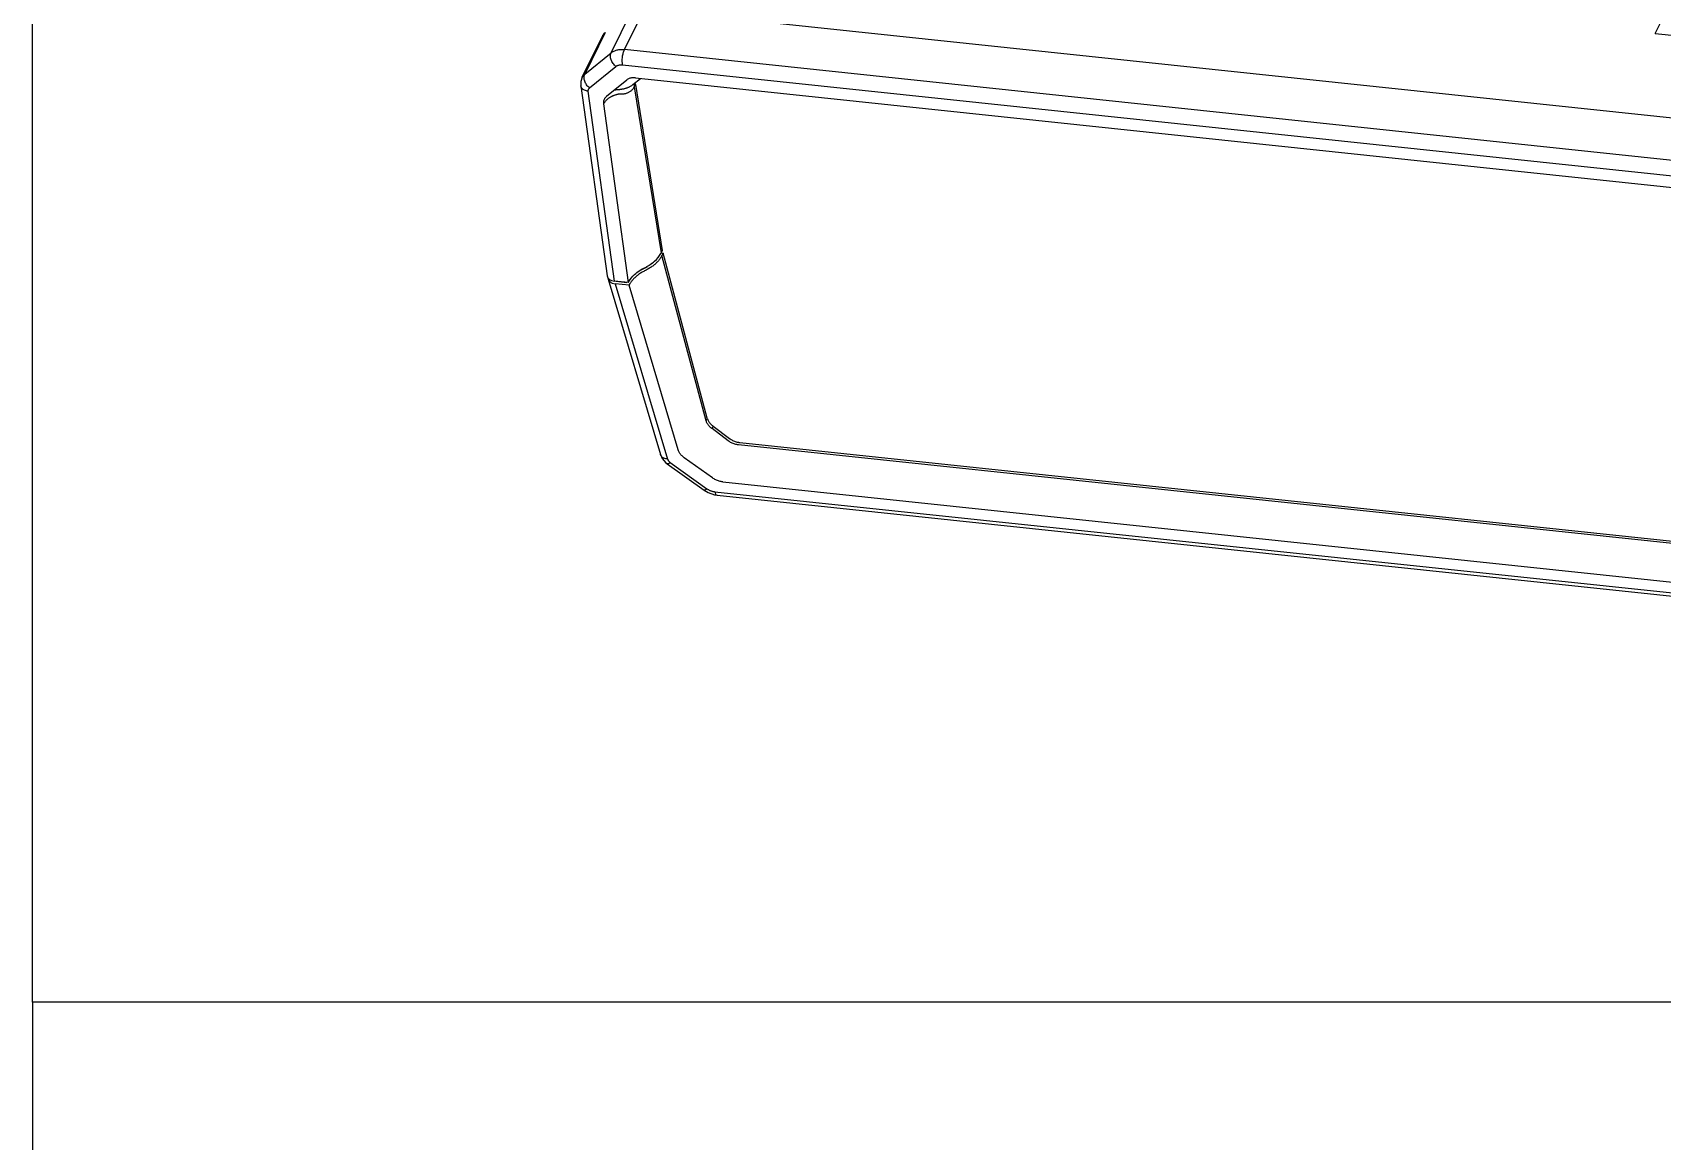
# Model space of a CAD drawing. Header units: millimetres. Extents: x 10368 to 13229, y -13270 to -11269.
# Drawn here: x 11898.9 to 12119.1, y -12283 to -12133.2 of the extents above; entities that cross this region are included whole.
import ezdxf

# ---------------------------------------------------------------- set-up
doc = ezdxf.new("R2010")
doc.units = ezdxf.units.MM

# ---------------------------------------------------------------- blocks, each defined once
blk = doc.blocks.new('u59')
at = {"color": 7, "linetype": 'Continuous'}
for p, q in [((-587.112, 128.227), (-584.4, 133.734)), ((-585.306, 128.657), (-582.612, 134.128)), ((-582.612, 134.128), (-328.567, 107.287)), ((-446.054, 130.839), (-444.984, 133.013)), ((-591.009, 124.915), (-588.233, 130.553)), ((-587.906, 130.954), (-590.679, 125.322)), ((-446.054, 130.839), (-401.103, 126.09)), ((-590.679, 125.322), (-587.112, 128.227)), ((-331.261, 101.815), (-585.306, 128.657)), ((-590.033, 123.473), (-586.465, 126.379)), ((-585.559, 126.6), (-331.514, 99.758)), ((-591.192, 123.757), (-587.654, 98.094)), ((-585.006, 124.548), (-587.754, 122.31)), ((-584.172, 123.939), (-583.126, 124.772)), ((-584.001, 123.616), (-583.839, 123.944)), ((-584.001, 123.616), (-580.366, 101.206)), ((-583.839, 123.944), (-580.204, 101.534)), ((-583.797, 124.843), (-332.668, 98.309)), ((-586.665, 97.38), (-590.201, 123.026)), ((-588.128, 121.315), (-584.801, 97.183)), ((-580.204, 101.534), (-580.366, 101.206)), ((-580.368, 101.186), (-580.103, 101.158)), ((-580.103, 101.158), (-580.265, 100.83)), ((-574.276, 78.536), (-580.265, 100.83)), ((-574.114, 78.864), (-580.103, 101.158)), ((-587.525, 97.638), (-580.449, 73.956)), ((-584.801, 97.183), (-586.665, 97.38)), ((-584.693, 96.821), (-586.557, 97.018)), ((-586.557, 97.018), (-579.486, 73.353)), ((-584.989, 97.165), (-586.431, 97.317)), ((-578.046, 74.574), (-584.693, 96.821)), ((-574.276, 78.536), (-574.114, 78.864)), ((-573.483, 77.46), (-573.322, 77.789)), ((-571.285, 75.813), (-573.483, 77.46)), ((-573.322, 77.789), (-571.123, 76.142)), ((-320.647, 48.926), (-569.906, 75.262)), ((-569.744, 75.59), (-320.486, 49.254)), ((-580.449, 73.958), (-580.217, 73.44)), ((-580.217, 73.44), (-579.705, 72.845)), ((-579.705, 72.845), (-579.519, 72.699)), ((-579.519, 72.699), (-574.559, 69.153)), ((-579.12, 72.886), (-574.16, 69.34)), ((-573.413, 70.805), (-577.232, 73.536)), ((-574.559, 69.153), (-574.559, 69.153)), ((-574.559, 69.153), (-574.02, 68.833)), ((-574.02, 68.833), (-573.13, 68.53)), ((-573.13, 68.53), (-572.803, 68.48)), ((-573.12, 68.938), (-319.075, 42.097)), ((-572.804, 68.48), (-318.759, 41.638)), ((-572.024, 70.269), (-320.896, 43.736))]:
    blk.add_line(p, q, dxfattribs=at)
blk.add_lwpolyline([(-591.009, 124.915), (-591.19, 124.329), (-591.192, 123.757)], dxfattribs=at)
for centre, radius, start, end in [((-583.033, 123.812), 0.982, 170.0685, 172.53212), ((-583.05, 123.815), 0.965, 162.17993, 170.06611), ((-583.078, 102.542), 3.024, 331.91158, 333.78035), ((-581.952, 95.468), 3.056, 148.86808, 153.72515), ((-571.84, 79.655), 2.742, 231.07386, 233.16612), ((-569.398, 78.45), 2.882, 233.21856, 243.27146), ((-569.472, 78.132), 2.556, 259.18798, 261.80794), ((-569.484, 78.046), 2.469, 261.81076, 263.96309), ((-578.4, 73.895), 1.239, 229.16638, 234.46922)]:
    blk.add_arc(centre, radius, start, end, dxfattribs=at)
for centre, start_param in [((-586.177, 98.366), 3.0916089), ((-586.069, 98.004), 2.9965452)]:
    blk.add_ellipse(centre, major_axis=(1.468, 0.319), ratio=0.6433009, start_param=start_param, end_param=4.2381285, dxfattribs=at)
for points, start_tangent, end_tangent in [([(-588.233, 130.553), (-588.187, 130.637), (-588.098, 130.764)], (0.4407506, 0.8976296), (0.6283698, 0.7779148)), ([(-588.098, 130.764), (-587.906, 130.954)], (0.6283698, 0.7779148), (0.7821381, 0.6231051)), ([(-586.465, 126.379), (-586.852, 126.801), (-587.109, 127.298), (-587.201, 127.798), (-587.112, 128.227)], (-0.767178, 0.6414343), (0.4300159, 0.9028213)), ([(-587.112, 128.227), (-586.93, 128.354), (-586.734, 128.459), (-586.523, 128.542), (-586.3, 128.606), (-586.066, 128.649), (-585.822, 128.672), (-585.569, 128.674), (-585.306, 128.657)], (0.7794019, 0.6265243), (0.9944647, -0.1050709)), ([(-585.559, 126.6), (-585.605, 127.101), (-585.574, 127.664), (-585.469, 128.209), (-585.306, 128.657)], (-0.1862437, 0.9825036), (0.4417338, 0.8971462)), ([(-586.465, 126.379), (-586.373, 126.444), (-586.275, 126.498), (-586.169, 126.541), (-586.057, 126.573), (-585.939, 126.595), (-585.817, 126.607), (-585.691, 126.609), (-585.559, 126.6)], (0.7754229, 0.6314423), (0.9944651, -0.1050676)), ([(-590.201, 123.026), (-590.701, 123.173), (-591.05, 123.44), (-591.192, 123.757)], (-0.9902098, 0.139587), (-0.1426317, 0.9897758)), ([(-591.009, 124.915), (-590.971, 124.986), (-590.843, 125.165), (-590.679, 125.322)], (0.4413496, 0.8973353), (0.7806782, 0.6249333)), ([(-590.769, 124.892), (-590.68, 125.321)], (0.0005464, 0.9999999), (0.4300159, 0.9028213)), ([(-590.678, 124.393), (-590.769, 124.892)], (-0.3313964, 0.9434916), (0.0005464, 0.9999999)), ([(-590.033, 123.473), (-590.42, 123.895), (-590.678, 124.393)], (-0.767178, 0.6414343), (-0.3313964, 0.9434916)), ([(-590.201, 123.026), (-590.207, 123.108), (-590.2, 123.189), (-590.179, 123.269), (-590.144, 123.344), (-590.095, 123.413), (-590.033, 123.473)], (-0.1365628, 0.9906314), (0.7754199, 0.631446)), ([(-586.888, 122.423), (-586.81, 122.459), (-586.718, 122.495), (-586.585, 122.539), (-586.431, 122.587), (-586.275, 122.629), (-586.148, 122.658), (-586.047, 122.672), (-585.95, 122.68), (-585.848, 122.684), (-585.743, 122.683), (-585.627, 122.679), (-585.491, 122.682), (-585.337, 122.699), (-585.182, 122.73), (-585.033, 122.771), (-584.887, 122.824), (-584.738, 122.891), (-584.583, 122.978), (-584.426, 123.089), (-584.273, 123.229), (-584.128, 123.403), (-584.001, 123.616)], (0.9056251, 0.4240792), (0.4417121, 0.8971569)), ([(-586.669, 123.194), (-586.584, 123.216), (-586.46, 123.239), (-586.334, 123.252), (-586.227, 123.26), (-586.133, 123.265), (-586.05, 123.274), (-585.955, 123.284), (-585.848, 123.299), (-585.731, 123.317), (-585.604, 123.337), (-585.467, 123.362), (-585.323, 123.392), (-585.175, 123.43), (-585.022, 123.478), (-584.869, 123.536), (-584.718, 123.603), (-584.564, 123.681), (-584.404, 123.775), (-584.24, 123.887), (-584.172, 123.939)], (0.9590547, 0.283221), (0.7832119, 0.6217548)), ([(-584.67, 124.742), (-585.006, 124.548)], (-0.9301396, -0.3672062), (-0.7754158, -0.631451)), ([(-583.797, 124.843), (-584.258, 124.842), (-584.67, 124.742)], (-0.9944649, 0.1050696), (-0.9301396, -0.3672062)), ([(-584.007, 123.94), (-584.001, 123.616)], (-0.1300839, -0.991503), (0.1601047, -0.9871)), ([(-583.839, 123.944), (-583.852, 124.205)], (-0.1601047, 0.9871), (0.0679221, 0.9976906)), ([(-588.021, 121.986), (-588.122, 121.695), (-588.128, 121.315)], (-0.4650608, -0.8852787), (0.1365815, -0.9906288)), ([(-588.128, 121.315), (-588, 121.527), (-587.861, 121.707), (-587.721, 121.855), (-587.582, 121.982), (-587.446, 122.089)], (0.4629103, 0.8864051), (0.8019098, 0.5974451)), ([(-587.754, 122.31), (-587.994, 122.034), (-588.021, 121.986)], (-0.7754126, -0.631455), (-0.4650608, -0.8852787)), ([(-587.446, 122.089), (-587.315, 122.181), (-587.191, 122.26), (-587.078, 122.326), (-586.977, 122.38), (-586.888, 122.423)], (0.8019098, 0.5974451), (0.9056251, 0.4240792)), ([(-584.801, 97.183), (-583.936, 98.295), (-583.311, 98.779), (-582.773, 99.097), (-582.583, 99.194), (-582.208, 99.392), (-581.856, 99.609), (-581.231, 100.094), (-580.411, 101.118)], (0.4417338, 0.8971462), (0.470755, 0.882264)), ([(-580.47, 100.475), (-580.73, 100.13), (-581.042, 99.801), (-581.401, 99.491), (-581.803, 99.205), (-582.246, 98.945), (-582.71, 98.706), (-583.153, 98.446), (-583.557, 98.159), (-583.917, 97.849)], (-0.5540974, -0.8324518), (-0.7234529, -0.6903738)), ([(-581.621, 99.776), (-582.072, 99.438), (-582.387, 99.244), (-582.738, 99.059), (-582.935, 98.958), (-583.525, 98.609), (-583.747, 98.456)], (-0.7635182, -0.6457863), (-0.8082655, -0.5888183)), ([(-580.265, 100.83), (-580.47, 100.475)], (-0.4417338, -0.8971462), (-0.5540974, -0.8324518)), ([(-583.917, 97.849), (-584.228, 97.519), (-584.488, 97.176), (-584.569, 97.048)], (-0.7234529, -0.6903738), (-0.5163512, -0.8563769)), ([(-574.115, 78.153), (-574.276, 78.536)], (-0.4985708, 0.866849), (-0.2594324, 0.9657613)), ([(-573.562, 77.522), (-573.845, 77.787), (-574.115, 78.153)], (-0.7779036, 0.6283836), (-0.4985708, 0.866849)), ([(-574.114, 78.864), (-573.953, 78.482)], (0.2594324, -0.9657613), (0.4985708, -0.866849)), ([(-573.953, 78.482), (-573.683, 78.115)], (0.4985708, -0.866849), (0.6736154, -0.739082)), ([(-573.683, 78.115), (-573.322, 77.789)], (0.6736154, -0.739082), (0.8003281, -0.5995623)), ([(-570.386, 75.36), (-570.856, 75.548), (-571.285, 75.813)], (-0.9576634, 0.2878904), (-0.8003281, 0.5995623)), ([(-570.694, 75.876), (-570.224, 75.688), (-569.951, 75.621)], (0.8927896, -0.450474), (0.9822747, -0.1874473)), ([(-569.906, 75.262), (-570.386, 75.36)], (-0.9944646, 0.1050721), (-0.9576634, 0.2878904)), ([(-579.486, 73.353), (-579.979, 73.47), (-580.326, 73.726), (-580.448, 73.957)], (-0.9973711, 0.0724625), (-0.2927531, 0.9561881)), ([(-579.12, 72.886), (-579.378, 72.708), (-579.518, 72.701)], (-0.7549813, -0.6557463), (-0.8939162, 0.4482341)), ([(-579.486, 73.353), (-579.457, 73.275), (-579.415, 73.195), (-579.359, 73.114), (-579.291, 73.034), (-579.21, 72.957)], (0.2863224, -0.9581333), (0.7562103, -0.6543286)), ([(-577.232, 73.536), (-577.6, 73.852), (-577.877, 74.206), (-578.046, 74.574)], (-0.8134591, 0.5816221), (-0.2863047, 0.9581386)), ([(-572.024, 70.269), (-572.506, 70.365), (-572.979, 70.548), (-573.413, 70.805)], (-0.9944644, 0.1050744), (-0.8134607, 0.5816199)), ([(-574.16, 69.34), (-574.418, 69.162), (-574.558, 69.155)], (-0.7549813, -0.6557463), (-0.893269, 0.4495225)), ([(-574.16, 69.34), (-574.037, 69.258), (-573.911, 69.186), (-573.783, 69.123), (-573.652, 69.068), (-573.52, 69.022), (-573.387, 68.985), (-573.254, 68.957), (-573.12, 68.938)], (0.8134641, -0.5816151), (0.9944642, -0.1050762)), ([(-573.12, 68.938), (-572.988, 68.611), (-572.807, 68.48), (-572.804, 68.48)], (0.2370145, -0.9715061), (0.9953836, -0.0959767))]:
    blk.add_spline(points, degree=3, dxfattribs=dict(at, start_tangent=start_tangent, end_tangent=end_tangent))
at = {"layer": 'Defpoints', "color": 2}
for points in [[(-665.275, 940.793), (0, 940.793), (0, 0), (-665.275, 0)], [(0, 0), (665.275, 0), (665.275, 940.793), (0, 940.793)]]:
    blk.add_lwpolyline(points, close=True, dxfattribs=at)

msp = doc.modelspace()

# ---------------------------------------------------------------- block references
msp.add_blockref('u59', (12564.2, -12264.16))
at = {"rotation": 180}
msp.add_blockref('u59', (12564.2, -12264.16), dxfattribs=at)

doc.saveas('drawing.dxf')
